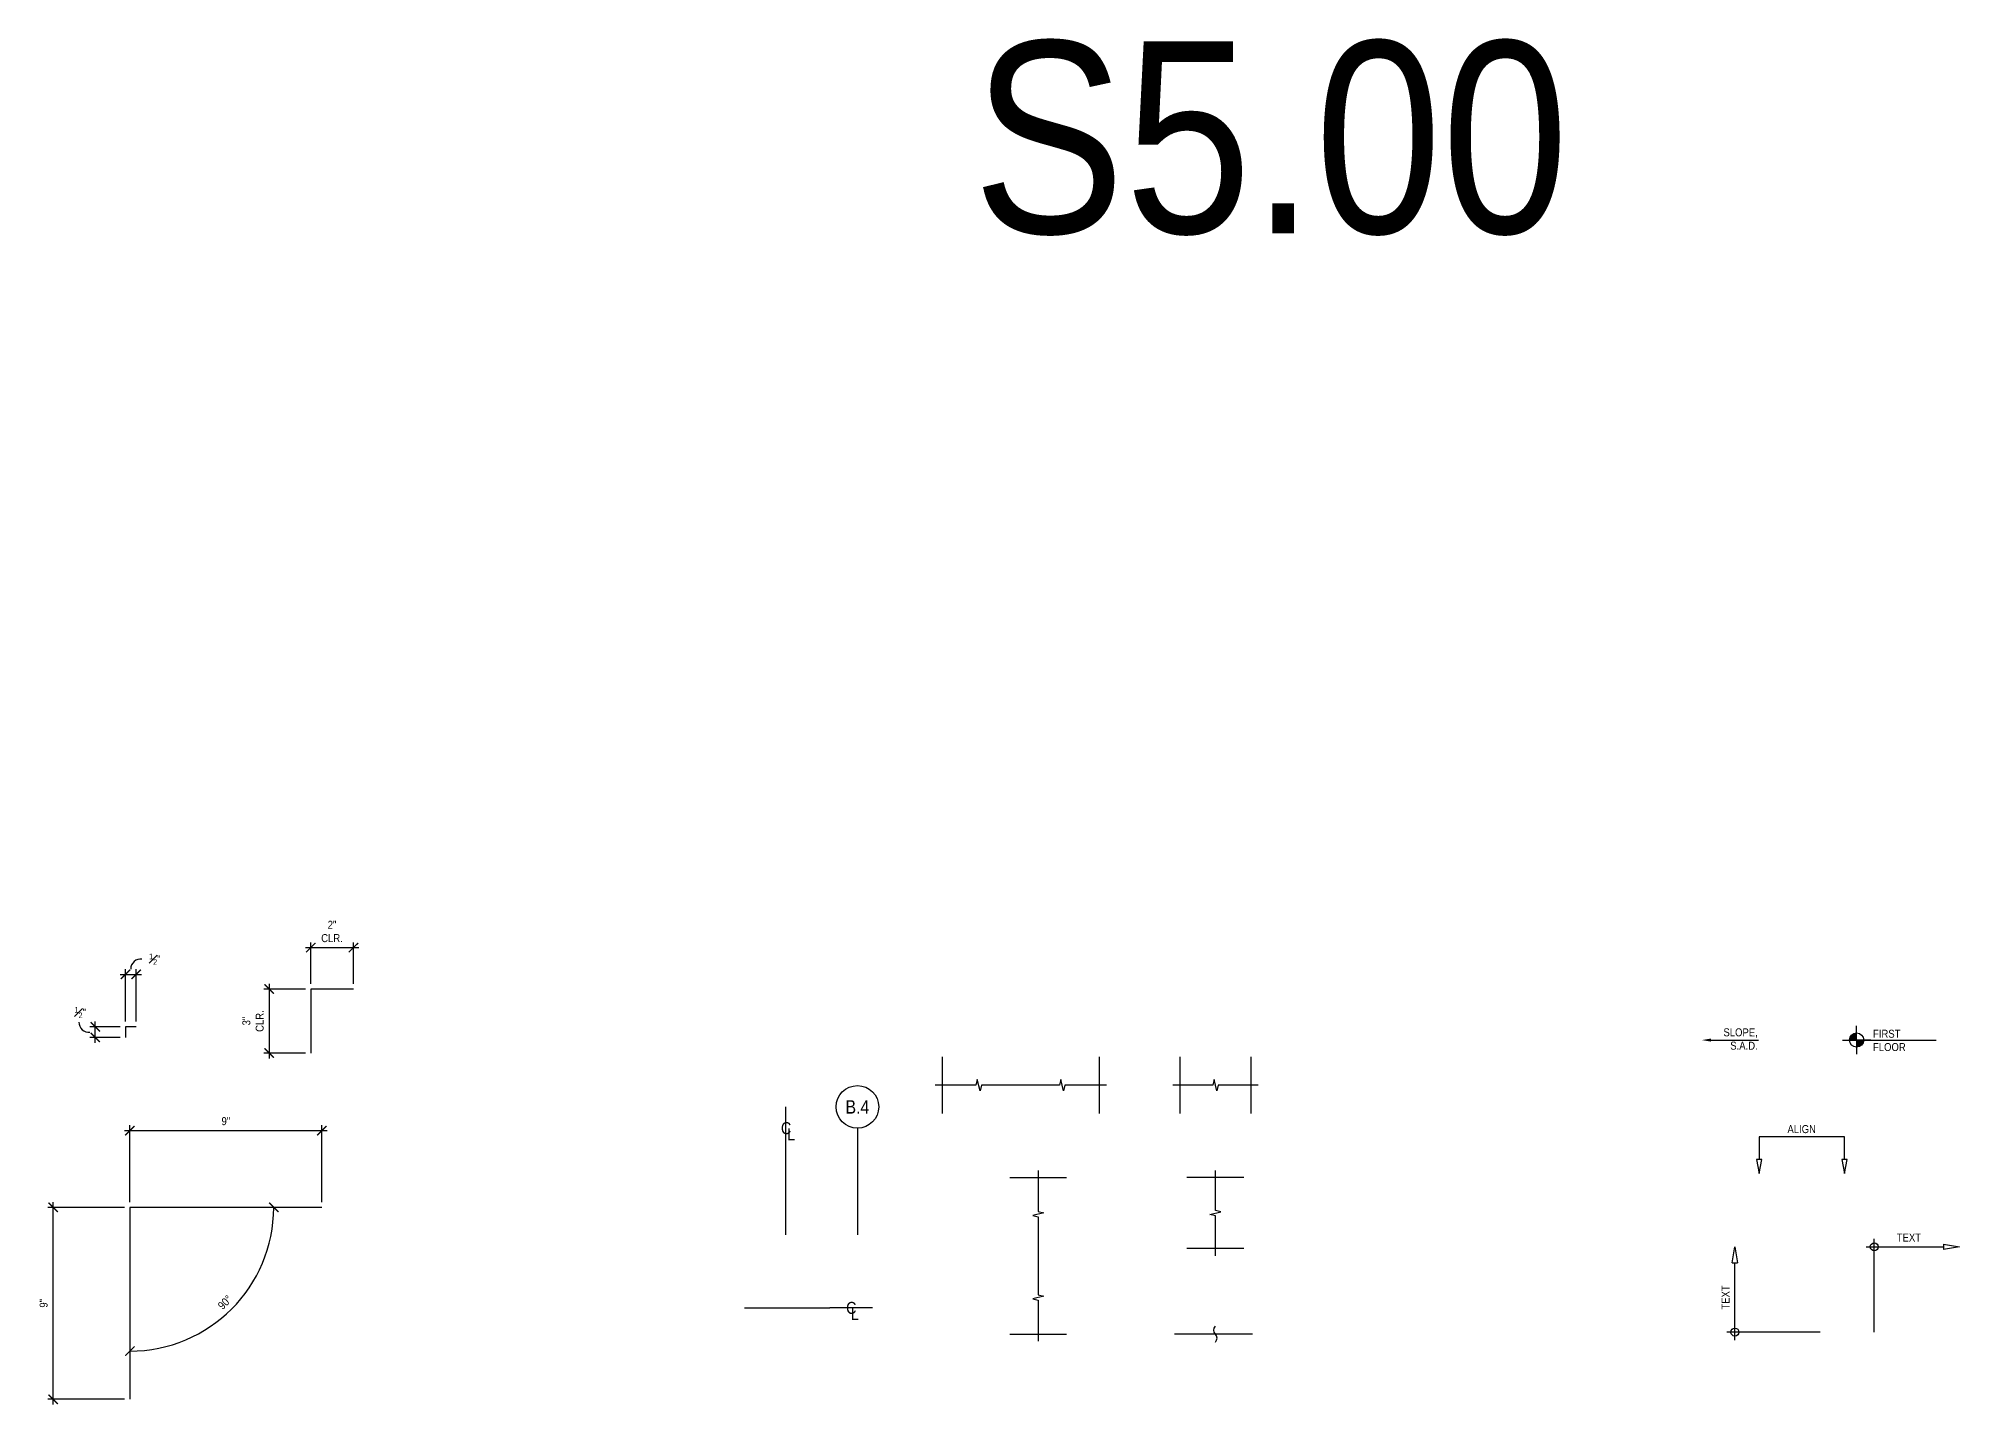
# Model space of a CAD drawing. Header units: inches. Extents: x -2661 to 42767, y -1222 to 9099.
# Drawn here: x 14916.1 to 15006.2, y 1696.4 to 1760.5 of the extents above; entities that cross this region are included whole.
import ezdxf
from ezdxf import colors
from ezdxf.entities.mleader import LeaderData, LeaderLine
from ezdxf.enums import TextEntityAlignment as Align
from ezdxf.math import Vec2, Vec3

# ---------------------------------------------------------------- set-up
doc = ezdxf.new("R2010")
doc.units = ezdxf.units.IN
doc.header["$LTSCALE"] = 12
doc.header["$MEASUREMENT"] = 0
doc.header["$PDMODE"] = 3
doc.linetypes.add('CENTER2', pattern=[1.125, 0.75, -0.125, 0.125, -0.125])
doc.layers.get('0').update_dxf_attribs({"linetype": 'CONTINUOUS'})
doc.layers.get('DefPoints').update_dxf_attribs({"color": 251, "linetype": 'CONTINUOUS'})
for name, color, linetype in [('S-ANNO-DIMS', 2, 'CONTINUOUS'), ('S-ANNO-NOTE', 4, 'CONTINUOUS'), ('S-BREAK', 2, 'CONTINUOUS'), ('S-GRID', 1, 'CENTER2')]:
    doc.layers.add(name, color=color, linetype=linetype)
doc.layers.add('S-ANNO-GRID-NONPLOT', color=251, linetype='CONTINUOUS', plot=False)
doc.layers.add('S-ANNO-NONPLOT', color=253, linetype='CONTINUOUS', plot=False, transparency=0.5)
doc.styles.add('Arial', font='arial.ttf', dxfattribs={"width": 0.85})
doc.dimstyles.new('DIM-4_Se', dxfattribs={"dimscale": 4, "dimtxt": 0.09375, "dimasz": 0.109375, "dimexe": 0.0625, "dimexo": 0.0625, "dimgap": 0.0625, "dimtad": 1, "dimdec": 4, "dimzin": 11, "dimdsep": 46, "dimlunit": 4, "dimtxsty": 'Arial', "dimblk": 'ARCHTICK', "dimcen": 0.125, "dimdle": 0.0625, "dimclrd": 256, "dimclre": 256, "dimclrt": 4, "dimadec": 0, "dimazin": 0, "dimtfac": 0.75, "dimtdec": 4, "dimtmove": 0, "dimatfit": 3, "dimfxl": 1, "dimfrac": 1, "dimtolj": 1, "dimtzin": 0, "dimarcsym": 0})

# ---------------------------------------------------------------- blocks, each defined once
blk = doc.blocks.new('ELEV-SYMB')
at = {"layer": 'S-ANNO-NOTE', "color": 2}
for points in [[(-2, 0), (0, 0), (0, 2)], [(2, 0), (0, 0), (0, -2)]]:
    blk.add_lwpolyline(points, dxfattribs=at)
at = {"layer": 'S-ANNO-NOTE', "color": 2, "const_width": 1}
for points in [[(0, 0.5, 0.414214), (-0.5, 0, 0.414214)], [(0, -0.5, 0.414214), (0.5, 0, 0.414214)]]:
    blk.add_lwpolyline(points, format="xyb", dxfattribs=at)
at = {"layer": 'S-ANNO-NOTE', "color": 2}
blk.add_circle((0, 0), 1, dxfattribs=at)
blk = doc.blocks.new('_Small')
at = {"color": 0, "linetype": 'ByBlock', "lineweight": -2}
blk.add_circle((0, 0), 0.25, dxfattribs=at)
blk = doc.blocks.new('_ClosedBlank')
at = {"color": 0, "linetype": 'ByBlock', "lineweight": -2}
for p, q in [((-1, 0.17), (0, 0)), ((-1, 0.17), (-1, -0.17)), ((0, 0), (-1, -0.17))]:
    blk.add_line(p, q, dxfattribs=at)
blk = doc.blocks.new('*D765')
at = {"layer": 'DefPoints', "color": 0, "transparency": 16777216}
for p in [(14995.629, 1703.826), (14995.629, 1703.826), (14999.629, 1699.826)]:
    blk.add_point(p, dxfattribs=at)
at = {"layer": 'S-ANNO-DIMS', "lineweight": -2, "transparency": 16777216}
for p, q in [((14995.629, 1699.451), (14995.629, 1703.076)), ((14999.629, 1699.826), (14995.254, 1699.826))]:
    blk.add_line(p, q, dxfattribs=at)
at = {"layer": 'S-ANNO-DIMS', "lineweight": -2, "transparency": 16777216, "xscale": 0.75, "yscale": 0.75, "zscale": 0.75}
for name, p, rotation in [('_ClosedBlank', (14995.629, 1703.826), 90), ('_Small', (14995.629, 1699.826), 270)]:
    blk.add_blockref(name, p, dxfattribs=dict(at, rotation=rotation))
at = {"layer": 'S-ANNO-DIMS', "color": 4, "transparency": 16777216, "insert": (14995.192, 1701.451), "char_height": 0.375, "attachment_point": 5, "rotation": 90, "style": 'Arial'}
blk.add_mtext('\\A1;TEXT', dxfattribs=at)
blk = doc.blocks.new('_ARCHTICK')
at = {"color": 0, "linetype": 'ByBlock', "const_width": 0.15}
blk.add_lwpolyline([(-0.5, -0.5), (0.5, 0.5)], dxfattribs=at)
blk = doc.blocks.new('*D766')
at = {"layer": 'DefPoints', "color": 0, "transparency": 16777216}
for p in [(14918.771, 1714.146), (14920.188, 1714.146), (14920.188, 1713.646)]:
    blk.add_point(p, dxfattribs=at)
at = {"layer": 'S-ANNO-DIMS', "lineweight": -2, "transparency": 16777216}
for p, q in [((14919.938, 1714.146), (14918.521, 1714.146)), ((14918.771, 1713.396), (14918.771, 1714.396)), ((14919.938, 1713.646), (14918.521, 1713.646))]:
    blk.add_line(p, q, dxfattribs=at)
at = {"layer": 'S-ANNO-DIMS', "lineweight": -2, "transparency": 16777216, "xscale": 0.4375, "yscale": 0.4375, "zscale": 0.4375}
for p, rotation in [((14918.771, 1714.146), 90), ((14918.771, 1713.646), 270)]:
    blk.add_blockref('_ARCHTICK', p, dxfattribs=dict(at, rotation=rotation))
blk = doc.blocks.new('*D767')
at = {"layer": 'DefPoints', "color": 0, "transparency": 16777216}
for p in [(14920.688, 1716.603), (14920.188, 1714.146), (14920.688, 1714.146)]:
    blk.add_point(p, dxfattribs=at)
at = {"layer": 'S-ANNO-DIMS', "lineweight": -2, "transparency": 16777216}
for p, q in [((14919.938, 1716.603), (14920.938, 1716.603)), ((14920.188, 1714.396), (14920.188, 1716.853)), ((14920.688, 1714.396), (14920.688, 1716.853))]:
    blk.add_line(p, q, dxfattribs=at)
at = {"layer": 'S-ANNO-DIMS', "lineweight": -2, "transparency": 16777216, "xscale": 0.4375, "yscale": 0.4375, "zscale": 0.4375, "rotation": 180}
blk.add_blockref('_ARCHTICK', (14920.188, 1716.603), dxfattribs=at)
at = {"layer": 'S-ANNO-DIMS', "lineweight": -2, "transparency": 16777216, "xscale": 0.4375, "yscale": 0.4375, "zscale": 0.4375}
blk.add_blockref('_ARCHTICK', (14920.688, 1716.603), dxfattribs=at)
blk = doc.blocks.new('*D768')
at = {"layer": 'DefPoints', "color": 0, "transparency": 16777216}
for p in [(14916.796, 1705.677), (14920.394, 1705.677), (14920.394, 1696.677)]:
    blk.add_point(p, dxfattribs=at)
at = {"layer": 'S-ANNO-DIMS', "lineweight": -2, "transparency": 16777216}
for p, q in [((14920.144, 1705.677), (14916.546, 1705.677)), ((14916.796, 1696.427), (14916.796, 1705.927)), ((14920.144, 1696.677), (14916.546, 1696.677))]:
    blk.add_line(p, q, dxfattribs=at)
at = {"layer": 'S-ANNO-DIMS', "lineweight": -2, "transparency": 16777216, "xscale": 0.4375, "yscale": 0.4375, "zscale": 0.4375}
for p, rotation in [((14916.796, 1705.677), 90), ((14916.796, 1696.677), 270)]:
    blk.add_blockref('_ARCHTICK', p, dxfattribs=dict(at, rotation=rotation))
at = {"layer": 'S-ANNO-DIMS', "color": 4, "transparency": 16777216, "insert": (14916.354, 1701.177), "char_height": 0.375, "attachment_point": 5, "rotation": 90, "style": 'Arial'}
blk.add_mtext('\\A1;9"', dxfattribs=at)
blk = doc.blocks.new('*D769')
at = {"layer": 'DefPoints', "color": 0, "transparency": 16777216}
for p in [(14929.394, 1709.276), (14920.394, 1705.677), (14929.394, 1705.677)]:
    blk.add_point(p, dxfattribs=at)
at = {"layer": 'S-ANNO-DIMS', "lineweight": -2, "transparency": 16777216}
for p, q in [((14920.144, 1709.276), (14929.644, 1709.276)), ((14920.394, 1705.927), (14920.394, 1709.526)), ((14929.394, 1705.927), (14929.394, 1709.526))]:
    blk.add_line(p, q, dxfattribs=at)
at = {"layer": 'S-ANNO-DIMS', "lineweight": -2, "transparency": 16777216, "xscale": 0.4375, "yscale": 0.4375, "zscale": 0.4375, "rotation": 180}
blk.add_blockref('_ARCHTICK', (14920.394, 1709.276), dxfattribs=at)
at = {"layer": 'S-ANNO-DIMS', "lineweight": -2, "transparency": 16777216, "xscale": 0.4375, "yscale": 0.4375, "zscale": 0.4375}
blk.add_blockref('_ARCHTICK', (14929.394, 1709.276), dxfattribs=at)
at = {"layer": 'S-ANNO-DIMS', "color": 4, "transparency": 16777216, "insert": (14924.894, 1709.718), "char_height": 0.375, "attachment_point": 5, "style": 'Arial'}
blk.add_mtext('\\A1;9"', dxfattribs=at)
blk = doc.blocks.new('*D824')
at = {"layer": 'DefPoints', "color": 0, "transparency": 16777216}
for p in [(14920.394, 1705.677), (14920.394, 1705.677), (14929.394, 1705.677), (14923.766, 1699.837), (14920.394, 1696.677)]:
    blk.add_point(p, dxfattribs=at)
at = {"layer": 'S-ANNO-DIMS', "lineweight": -2, "transparency": 16777216}
blk.add_arc((14920.394, 1705.677), 6.743, 270, 0, dxfattribs=at)
at = {"layer": 'S-ANNO-DIMS', "lineweight": -2, "transparency": 16777216, "xscale": 0.4375, "yscale": 0.4375, "zscale": 0.4375}
for p, rotation in [((14927.138, 1705.677), 90), ((14920.394, 1698.934), 180)]:
    blk.add_blockref('_ARCHTICK', p, dxfattribs=dict(at, rotation=rotation))
at = {"layer": 'S-ANNO-DIMS', "color": 4, "transparency": 16777216, "insert": (14924.851, 1701.221), "char_height": 0.375, "attachment_point": 5, "rotation": 45, "style": 'Arial'}
blk.add_mtext('\\A1;90°', dxfattribs=at)
blk = doc.blocks.new('*D770')
at = {"layer": 'DefPoints', "color": 0, "transparency": 16777216}
for p in [(14928.87, 1715.913), (14926.926, 1712.913), (14928.87, 1712.913)]:
    blk.add_point(p, dxfattribs=at)
at = {"layer": 'S-ANNO-DIMS', "lineweight": -2, "transparency": 16777216}
for p, q in [((14928.62, 1715.913), (14926.676, 1715.913)), ((14926.926, 1716.163), (14926.926, 1712.663)), ((14928.62, 1712.913), (14926.676, 1712.913))]:
    blk.add_line(p, q, dxfattribs=at)
at = {"layer": 'S-ANNO-DIMS', "lineweight": -2, "transparency": 16777216, "xscale": 0.4375, "yscale": 0.4375, "zscale": 0.4375}
for p, rotation in [((14926.926, 1715.913), 90), ((14926.926, 1712.913), 270)]:
    blk.add_blockref('_ARCHTICK', p, dxfattribs=dict(at, rotation=rotation))
at = {"layer": 'S-ANNO-DIMS', "color": 4, "transparency": 16777216, "insert": (14926.169, 1714.413), "char_height": 0.375, "attachment_point": 5, "rotation": 90, "style": 'Arial'}
blk.add_mtext('\\A1;3"\\PCLR.', dxfattribs=at)
blk = doc.blocks.new('*D771')
at = {"layer": 'DefPoints', "color": 0, "transparency": 16777216}
for p in [(14930.87, 1717.856), (14928.87, 1715.913), (14930.87, 1715.913)]:
    blk.add_point(p, dxfattribs=at)
at = {"layer": 'S-ANNO-DIMS', "lineweight": -2, "transparency": 16777216}
for p, q in [((14928.62, 1717.856), (14931.12, 1717.856)), ((14928.87, 1716.163), (14928.87, 1718.106)), ((14930.87, 1716.163), (14930.87, 1718.106))]:
    blk.add_line(p, q, dxfattribs=at)
at = {"layer": 'S-ANNO-DIMS', "lineweight": -2, "transparency": 16777216, "xscale": 0.4375, "yscale": 0.4375, "zscale": 0.4375, "rotation": 180}
blk.add_blockref('_ARCHTICK', (14928.87, 1717.856), dxfattribs=at)
at = {"layer": 'S-ANNO-DIMS', "lineweight": -2, "transparency": 16777216, "xscale": 0.4375, "yscale": 0.4375, "zscale": 0.4375}
blk.add_blockref('_ARCHTICK', (14930.87, 1717.856), dxfattribs=at)
at = {"layer": 'S-ANNO-DIMS', "color": 4, "transparency": 16777216, "insert": (14929.87, 1718.614), "char_height": 0.375, "attachment_point": 5, "style": 'Arial'}
blk.add_mtext('\\A1;2"\\PCLR.', dxfattribs=at)
blk = doc.blocks.new('REF GRID')
blk.add_circle((0, 0.25), 0.25)
at = {"style": 'Arial', "width": 0.85}
blk.add_attdef('#', text='', height=0.156, dxfattribs=at).set_placement((0, 0.25), align=Align.MIDDLE_CENTER)
blk = doc.blocks.new('Se_BREAK SQUIGGLE')
at = {"layer": 'S-BREAK'}
blk.add_lwpolyline([(0, -0.375, 0.408465), (0, 0, -0.407415), (0, 0.369, -2.166217)], format="xyb", dxfattribs=at)
blk = doc.blocks.new('Se_BREAK SYMBOL')
at = {"color": 0, "linetype": 'ByBlock'}
blk.add_lwpolyline([(6, 0), (0.38, 0), (0.19, -0.78), (-0.19, 0.78), (-0.38, 0), (-6, 0)], dxfattribs=at)
blk = doc.blocks.new('CL-V12')
at = {"layer": 'DefPoints'}
blk.add_line((0, 3), (0, -3), dxfattribs=at)
at = {"layer": 'S-ANNO-NOTE', "color": 4, "char_height": 1.69, "attachment_point": 5, "style": 'Arial'}
for s, insert, width in [('C', (0.09, 0), 1.3847), ('L', (0.79, -0.84), 1.0599)]:
    blk.add_mtext(s, dxfattribs=dict(at, insert=insert, width=width))
blk = doc.blocks.new('CL-H12')
at = {"layer": 'DefPoints'}
blk.add_line((3, 0), (-3, 0), dxfattribs=at)
at = {"layer": 'S-ANNO-NOTE', "color": 4, "char_height": 1.69, "attachment_point": 5, "style": 'Arial'}
for s, insert, width in [('C', (0, 0), 1.2463), ('L', (0.48, -0.84), 1.1097)]:
    blk.add_mtext(s, dxfattribs=dict(at, insert=insert, width=width))
blk = doc.blocks.new('*D763')
at = {"layer": 'DefPoints', "color": 0, "transparency": 16777216}
for p in [(15006.161, 1703.826), (15006.161, 1703.826), (15002.161, 1699.826)]:
    blk.add_point(p, dxfattribs=at)
at = {"layer": 'S-ANNO-DIMS', "lineweight": -2, "transparency": 16777216}
for p, q in [((15001.786, 1703.826), (15005.411, 1703.826)), ((15002.161, 1699.826), (15002.161, 1704.201))]:
    blk.add_line(p, q, dxfattribs=at)
at = {"layer": 'S-ANNO-DIMS', "lineweight": -2, "transparency": 16777216, "xscale": 0.75, "yscale": 0.75, "zscale": 0.75, "rotation": 180}
blk.add_blockref('_Small', (15002.161, 1703.826), dxfattribs=at)
at = {"layer": 'S-ANNO-DIMS', "lineweight": -2, "transparency": 16777216, "xscale": 0.75, "yscale": 0.75, "zscale": 0.75}
blk.add_blockref('_ClosedBlank', (15006.161, 1703.826), dxfattribs=at)
at = {"layer": 'S-ANNO-DIMS', "color": 4, "transparency": 16777216, "insert": (15003.786, 1704.263), "char_height": 0.375, "attachment_point": 5, "style": 'Arial'}
blk.add_mtext('\\A1;TEXT', dxfattribs=at)

msp = doc.modelspace()

# ---------------------------------------------------------------- linework, layer by layer
at = {"layer": 'S-ANNO-DIMS'}
msp.add_lwpolyline([(15000.88493, 1707.92707), (15000.63493, 1707.92707), (15000.75993, 1707.2604), (15000.88493, 1707.92707), (15000.75993, 1707.92707), (15000.75993, 1708.98773), (14996.75993, 1708.98773), (14996.75993, 1707.92707), (14996.63493, 1707.92707), (14996.75993, 1707.2604), (14996.88493, 1707.92707), (14996.63493, 1707.92707)], dxfattribs=at)
for centre, start, end in [((14920.90662, 1716.85668), 83.5851216, 180.5344352), ((14918.47117, 1714.35589), 179.4655648, 276.4148784)]:
    msp.add_arc(centre, 0.46862, start, end, dxfattribs=at)
at = {"layer": 'S-ANNO-NONPLOT'}
for p, q in [((14958.47189, 1712.74027), (14958.47189, 1710.0736)), ((14965.83695, 1712.74027), (14965.83695, 1710.0736)), ((14969.61111, 1712.74027), (14969.61111, 1710.0736)), ((14972.94445, 1712.74027), (14972.94445, 1710.0736)), ((14961.63924, 1707.0736), (14964.3059, 1707.0736)), ((14972.61111, 1707.0736), (14969.94445, 1707.0736)), ((14972.61111, 1703.74027), (14969.94445, 1703.74027)), ((14961.63924, 1699.73638), (14964.3059, 1699.73638))]:
    msp.add_line(p, q, dxfattribs=at)
for points in [[(14930.8701, 1715.91265), (14928.8701, 1715.91265), (14928.8701, 1712.91265)], [(14920.68827, 1714.14632), (14920.18827, 1714.14632), (14920.18827, 1713.64632)], [(14929.39442, 1705.67741), (14920.39442, 1705.67741), (14920.39442, 1696.67741)], [(14973.01234, 1699.73638), (14969.35387, 1699.73638)]]:
    msp.add_lwpolyline(points, dxfattribs=at)
at = {"layer": 'S-ANNO-NOTE', "color": 2}
msp.add_line((15000.66735, 1713.52112), (15005.06895, 1713.52112), dxfattribs=at)
at = {"layer": 'S-BREAK'}
for points in [[(14966.17028, 1711.40694), (14964.226, 1711.40694), (14964.1629, 1711.14749), (14964.03671, 1711.66639), (14963.97362, 1711.40694), (14960.30739, 1711.40694), (14960.24429, 1711.14749), (14960.1181, 1711.66639), (14960.05501, 1711.40694), (14958.13856, 1711.40694)], [(14962.97257, 1707.40694), (14962.97257, 1705.49049), (14963.23202, 1705.42739), (14962.71312, 1705.3012), (14962.97257, 1705.23811), (14962.97257, 1701.57188), (14963.23202, 1701.50878), (14962.71312, 1701.38259), (14962.97257, 1701.3195), (14962.97257, 1699.40305)]]:
    msp.add_lwpolyline(points, dxfattribs=at)
at = {"layer": 'S-GRID', "color": 1, "linetype": 'CENTER2', "ltscale": 0.75}
for p, q in [((14954.49692, 1709.38738), (14954.49692, 1704.38738)), ((14951.12406, 1708.38738), (14951.12406, 1704.38738)), ((14949.21132, 1700.95824), (14953.21132, 1700.95824))]:
    msp.add_line(p, q, dxfattribs=at)

# ---------------------------------------------------------------- block references
at = {"layer": 'S-ANNO-NOTE', "xscale": 0.3333333333333333, "yscale": 0.3333333333333333, "zscale": 0.3333333333333333}
for name, p in [('ELEV-SYMB', (15001.33402, 1713.52112)), ('CL-V12', (14951.12406, 1709.38758)), ('CL-H12', (14954.21132, 1700.95824))]:
    msp.add_blockref(name, p, dxfattribs=at)
at = {"layer": 'S-ANNO-NOTE', "xscale": 4, "yscale": 4, "zscale": 4}
msp.add_blockref('REF GRID', (14954.49692, 1709.38738), dxfattribs=at).add_auto_attribs({'#': 'B.4'})
at = {"layer": 'S-BREAK', "xscale": 0.3333333333333333, "yscale": 0.3333333333333333, "zscale": 0.3333333333333333}
msp.add_blockref('Se_BREAK SYMBOL', (14971.27778, 1711.40694), dxfattribs=at)
at = {"layer": 'S-BREAK', "xscale": 0.3333333333333333, "yscale": 0.3333333333333333, "zscale": 0.3333333333333333, "rotation": 270}
msp.add_blockref('Se_BREAK SYMBOL', (14971.27778, 1705.40694), dxfattribs=at)
at = {"layer": 'S-BREAK'}
msp.add_blockref('Se_BREAK SQUIGGLE', (14971.27778, 1699.73638), dxfattribs=at)

# ---------------------------------------------------------------- texts
at = {"layer": 'S-ANNO-DIMS', "color": 4, "char_height": 0.375, "style": 'Arial'}
for insert, width, attachment_point in [((14921.29438, 1717.57692), 7.5013132, 1), ((14918.33785, 1715.07678), 7.5100933, 3)]:
    msp.add_mtext('\\A1;{\\H0.7x;\\S1#2;}"', dxfattribs=dict(at, insert=insert, width=width, attachment_point=attachment_point))
at = {"layer": 'S-ANNO-GRID-NONPLOT', "color": 191, "insert": (14987.82826, 1760.36325), "char_height": 9, "width": 29.5487939, "attachment_point": 3, "style": 'Arial'}
msp.add_mtext('S5.00', dxfattribs=at)
at = {"layer": 'S-ANNO-NOTE', "insert": (14996.70161, 1714.06939), "char_height": 0.375, "width": 1.9339136, "attachment_point": 3, "rotation": 359.8065106, "style": 'Arial'}
msp.add_mtext('SLOPE, S.A.D.', dxfattribs=at)
at = {"layer": 'S-ANNO-NOTE', "char_height": 0.375, "style": 'Arial'}
for s, insert, width, attachment_point in [('FIRST\\PFLOOR', (15002.10293, 1714.00755), 6.0038856, 1), ('ALIGN', (14998.75993, 1709.1544), 1.6153043, 8)]:
    msp.add_mtext(s, dxfattribs=dict(at, insert=insert, width=width, attachment_point=attachment_point))

# ---------------------------------------------------------------- dimensions: what is measured, and where the dimension line sits
at = {"layer": 'S-ANNO-DIMS'}
for base, p2, angle, picture, middle in [((14930.8701, 1717.85642), (14930.8701, 1715.91265), 180, '*D771', (14929.8701, 1718.61358)), ((14926.92633, 1712.91265), (14928.8701, 1712.91265), 90, '*D770', (14926.16917, 1714.41265))]:
    dim = msp.add_linear_dim(base=base, p1=(14928.8701, 1715.91265), p2=p2, angle=angle, text='<>\\PCLR.', dimstyle='DIM-4_Se', dxfattribs=at)
    dim.commit()
    dim.dimension.update_dxf_attribs({"geometry": picture, "text_midpoint": middle})
dim = msp.add_linear_dim(base=(14920.68827, 1716.60287), p1=(14920.18827, 1714.14632), p2=(14920.68827, 1714.14632), text=' ', dimstyle='DIM-4_Se', dxfattribs=at)
dim.commit()
dim.dimension.update_dxf_attribs({"geometry": '*D767', "text_midpoint": (14920.43827, 1716.60287), "dimtype": 160})
dim = msp.add_linear_dim(base=(14918.77143, 1714.14632), p1=(14920.18827, 1713.64632), p2=(14920.18827, 1714.14632), angle=90, text=' ', dimstyle='DIM-4_Se', dxfattribs=at)
dim.commit()
dim.dimension.update_dxf_attribs({"geometry": '*D766', "text_midpoint": (14918.77143, 1713.89632), "dimtype": 160})
for base, p1, p2, angle, picture, middle in [((14929.39442, 1709.27605), (14920.39442, 1705.67741), (14929.39442, 1705.67741), 180, '*D769', (14924.89442, 1709.71751)), ((14916.79579, 1705.67741), (14920.39442, 1696.67741), (14920.39442, 1705.67741), 270, '*D768', (14916.35433, 1701.17741))]:
    dim = msp.add_linear_dim(base=base, p1=p1, p2=p2, angle=angle, dimstyle='DIM-4_Se', dxfattribs=at)
    dim.commit()
    dim.dimension.update_dxf_attribs({"geometry": picture, "text_midpoint": middle})
dim = msp.add_angular_dim_2l(base=(14923.76611, 1699.83748), line1=((14929.39442, 1705.67741), (14920.39442, 1705.67741)), line2=((14920.39442, 1705.67741), (14920.39442, 1696.67741)), dimstyle='DIM-4_Se', override={"dimfxlon": 0}, dxfattribs=at)
dim.commit()
dim.dimension.update_dxf_attribs({"geometry": '*D824', "text_midpoint": (14924.85055, 1701.22129)})
for base, p1, p2, angle, picture, middle in [((14995.62907, 1703.82556), (14999.62907, 1699.82556), (14995.62907, 1703.82556), 270, '*D765', (14995.19157, 1701.45056)), ((15006.16131, 1703.82556), (15002.16131, 1699.82556), (15006.16131, 1703.82556), 180, '*D763', (15003.78631, 1704.26306))]:
    dim = msp.add_linear_dim(base=base, p1=p1, p2=p2, angle=angle, text='TEXT', dimstyle='DIM-4_Se', override={"dimasz": 0.1875, "dimexe": 0.09375, "dimexo": 0, "dimblk1": 'Small', "dimblk2": 'ClosedBlank', "dimsah": 1, "dimdle": 0.09375, "dimse2": 1}, dxfattribs=at)
    dim.commit()
    dim.dimension.update_dxf_attribs({"geometry": picture, "text_midpoint": middle})

# ---------------------------------------------------------------- leaders
at = {"layer": 'S-ANNO-NOTE'}
ml = msp.add_multileader_mtext('Standard', dxfattribs=at)
ml.set_content('', color=4, style='Arial')
ml.set_leader_properties(color=2)
ml.build(insert=Vec2(0, 0))
ml.multileader.update_dxf_attribs({"has_dogleg": 0, "dogleg_length": 1.21451, "arrow_head_size": 0.4375, "scale": 4})
ctx = ml.context
ctx.base_point, ctx.scale, ctx.char_height, ctx.arrow_head_size, ctx.landing_gap_size, ctx.plane_origin, ctx.plane_x_axis, ctx.plane_y_axis = Vec3(14997.45401, 1713.52112), 4, 0.375, 0.4375, 0.36, Vec3(14989.30848, 1720.55172), Vec3(-1, 0), Vec3(0, -1)
ctx.text_align_type = 2
notes = []
notes.append((ctx, [(0, (1, 1, 0), (14996.10005, 1713.52112), (1, 0), 0.63396, [(0, [(14994.07791, 1713.52112)], 0, [])])]))
ctx.mtext.insert, ctx.mtext.text_direction, ctx.mtext.rotation, ctx.mtext.alignment, ctx.mtext.flow_direction = Vec3(14997.09401, 1713.33362), Vec3(-1, 0), 3.14159265, 3, 5
for ctx, leaders in notes:
    for number, flags, end, landing, length, lines in leaders:
        leader = LeaderData()
        leader.index, (leader.has_last_leader_line, leader.has_dogleg_vector, leader.attachment_direction) = number, flags
        leader.last_leader_point, leader.dogleg_vector, leader.dogleg_length = Vec3(end), Vec3(landing), length
        for number, points, colour, breaks in lines:
            line = LeaderLine()
            line.index, line.vertices, line.color, line.breaks = number, Vec3.list(points), colors.encode_raw_color(colour), breaks
            leader.lines.append(line)
        ctx.leaders.append(leader)

doc.saveas('drawing.dxf')
